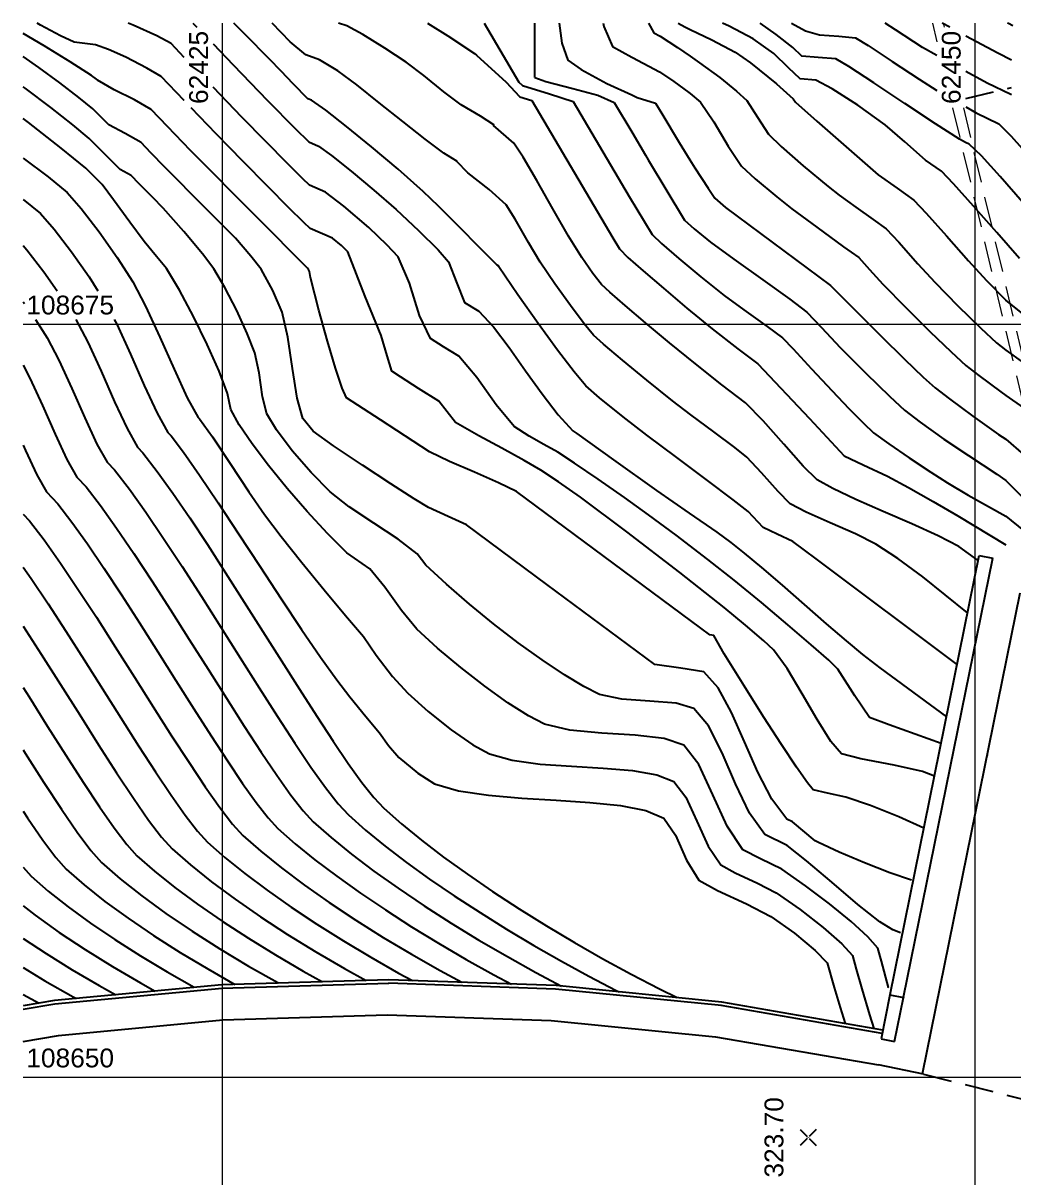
# Model space of a CAD drawing. Extents: x 62405 to 62842, y 108162 to 109685.
# Drawn here: x 62418.39 to 62451.3, y 108646.66 to 108685 of the extents above; entities that cross this region are included whole.
import ezdxf
from ezdxf.enums import TextEntityAlignment as Align

# ---------------------------------------------------------------- set-up
doc = ezdxf.new("R2010")
doc.units = 0
doc.header["$LTSCALE"] = 0.999976
doc.header["$MEASUREMENT"] = 0
for name, pattern in [('DASHDOT', [2.8, 2, -0.25, 0.3, -0.25]), ('TRATTEGGIATA', [19.05, 12.7, -6.35]), ('TRATTEGGIATA2', [9.525, 6.35, -3.175])]:
    doc.linetypes.add(name, pattern=pattern)
for name, color, linetype in [('Av. Pr.Profi', 7, 'Continuous'), ('Bâti', 7, 'Continuous'), ('coordinate', 2, 'Continuous'), ('Couronnement', 7, 'Continuous'), ('curve livello 1m', 2, 'Continuous'), ('curve livello 5m', 7, 'Continuous'), ('LIN018CO', 6, 'Continuous'), ('LIN025CO', 7, 'Continuous'), ('LIN035CO', 1, 'Continuous'), ('Strade', 7, 'Continuous'), ('TEXT035', 1, 'Continuous')]:
    doc.layers.add(name, color=color, linetype=linetype)
doc.styles.add('ARIAL', font='arial.ttf')

# ---------------------------------------------------------------- blocks, each defined once
blk = doc.blocks.new('quote')
at = {"layer": 'LIN018CO'}
for p, q in [((0.001, 0.001), (-0.001, -0.001)), ((0.001, -0.001), (-0.001, 0.001))]:
    blk.add_line(p, q, dxfattribs=at)
at = {"layer": 'LIN035CO'}
for p, q in [((-0.013, 0.013), (-0.106, 0.106)), ((0.106, 0.106), (0.013, 0.013)), ((-0.013, -0.013), (-0.106, -0.106)), ((0.106, -0.106), (0.013, -0.013))]:
    blk.add_line(p, q, dxfattribs=at)
at = {"layer": 'TEXT035', "style": 'ARIAL'}
blk.add_attdef('VALORE', text='', height=0.25, dxfattribs=at).set_placement((0, 0.33), align=Align.CENTER)

msp = doc.modelspace()

# ---------------------------------------------------------------- linework, layer by layer
at = {"layer": 'Av. Pr.Profi', "color": 1, "linetype": 'DASHDOT'}
msp.add_line((62450.413, 108660.699), (62450.416, 108660.68), dxfattribs=at)
at = {"layer": 'Bâti', "linetype": 'Continuous'}
for p, q in [((62447.183, 108652.749), (62450.145, 108667.326)), ((62447.634, 108652.654), (62450.597, 108667.234)), ((62450.145, 108667.326), (62450.597, 108667.234)), ((62447.181, 108652.739), (62446.884, 108651.277)), ((62447.183, 108652.749), (62447.181, 108652.739)), ((62447.181, 108652.739), (62447.632, 108652.644)), ((62447.336, 108651.185), (62447.632, 108652.644)), ((62447.634, 108652.654), (62447.632, 108652.644)), ((62446.884, 108651.277), (62447.336, 108651.185))]:
    msp.add_line(p, q, dxfattribs=at)
at = {"layer": 'coordinate', "linetype": 'Continuous', "lineweight": 0}
for p, q in [((62425, 108685.001), (62425, 108487.501)), ((62450, 108685.001), (62450, 108487.501)), ((62418.386, 108675), (62463.395, 108675)), ((62418.386, 108650), (62490.266, 108650))]:
    msp.add_line(p, q, dxfattribs=at)
at = {"layer": 'Couronnement', "linetype": 'Continuous'}
for p, q in [((62430.527, 108653.236), (62424.984, 108653.069)), ((62436.09, 108653.04), (62430.527, 108653.236)), ((62424.984, 108653.069), (62419.433, 108652.547)), ((62424.995, 108652.949), (62419.444, 108652.427)), ((62430.53, 108653.116), (62424.987, 108652.949)), ((62436.074, 108652.921), (62430.523, 108653.117)), ((62441.583, 108652.376), (62436.074, 108652.921)), ((62441.595, 108652.495), (62436.09, 108653.04)), ((62419.433, 108652.547), (62418.386, 108652.373)), ((62446.943, 108651.566), (62441.595, 108652.495)), ((62419.444, 108652.427), (62418.386, 108652.252)), ((62446.919, 108651.449), (62441.574, 108652.377)), ((62419.561, 108651.385), (62425.024, 108651.9)), ((62425.024, 108651.9), (62430.475, 108652.07)), ((62430.475, 108652.07), (62435.927, 108651.881)), ((62435.927, 108651.881), (62441.384, 108651.345)), ((62418.386, 108651.189), (62419.561, 108651.385)), ((62441.384, 108651.345), (62446.8, 108650.405)), ((62448.291, 108650.104), (62446.8, 108650.405))]:
    msp.add_line(p, q, dxfattribs=at)
at = {"layer": 'curve livello 1m'}
for p, q in [((62433.703, 108685.001), (62434.858, 108683.042)), ((62435.388, 108683.19), (62435.388, 108685.001)), ((62453.006, 108674.205), (62451.032, 108675.804)), ((62451.032, 108672.634), (62453.006, 108671.241)), ((62451.032, 108671.184), (62453.006, 108669.456)), ((62451.032, 108669.816), (62453.006, 108667.817)), ((62451.032, 108668.629), (62452.909, 108667.091))]:
    msp.add_line(p, q, dxfattribs=at)
at = {"layer": 'curve livello 1m', "flags": 128}
for points in [[(62423.74, 108682.427), (62423.732, 108682.435), (62422.97, 108683.224), (62422.97, 108683.224), (62422.495, 108683.509), (62421.797, 108683.869), (62421.797, 108683.869), (62421.22, 108684.125), (62420.791, 108684.284), (62420.791, 108684.284), (62420.082, 108684.368), (62419.627, 108684.573), (62418.968, 108684.931), (62418.85, 108685.001)], [(62424.019, 108685.001), (62424.153, 108684.868)], [(62449.409, 108663.703), (62444.734, 108667.217), (62444.734, 108667.217), (62443.954, 108667.783), (62443.428, 108668.028), (62442.969, 108668.248), (62442.969, 108668.248), (62442.47, 108668.783), (62441.977, 108669.175), (62441.124, 108669.816), (62440.102, 108670.575), (62439.103, 108671.321), (62438.32, 108671.922), (62438.32, 108671.922), (62437.534, 108672.562), (62437.08, 108672.956), (62437.08, 108672.956), (62436.691, 108673.419), (62436.139, 108674.141), (62435.492, 108675.027), (62434.819, 108675.983), (62434.19, 108676.913), (62434.19, 108676.913), (62434.183, 108676.926), (62434.135, 108676.968), (62433.554, 108677.536), (62432.856, 108678.242), (62432.183, 108678.923), (62431.677, 108679.412), (62431.677, 108679.412), (62430.841, 108680.147), (62429.964, 108680.89), (62429.133, 108681.568), (62428.437, 108682.108), (62427.966, 108682.438), (62427.966, 108682.438), (62427.849, 108682.49), (62427.362, 108682.981), (62426.953, 108683.405), (62426.567, 108683.805), (62426.567, 108683.805), (62425.763, 108684.619), (62425.382, 108685.001)], [(62449.758, 108665.424), (62448.276, 108666.618), (62447.444, 108667.222), (62446.711, 108667.701), (62446.711, 108667.701), (62446.04, 108668.037), (62445.193, 108668.407), (62444.395, 108668.759), (62443.867, 108669.043), (62443.867, 108669.043), (62443.461, 108669.452), (62442.914, 108670.073), (62442.426, 108670.587), (62442.426, 108670.587), (62442.022, 108670.905), (62441.327, 108671.424), (62440.565, 108671.991), (62439.958, 108672.455), (62439.958, 108672.455), (62439.101, 108673.144), (62438.297, 108673.805), (62437.668, 108674.337), (62437.338, 108674.637), (62437.338, 108674.637), (62437.022, 108675.02), (62436.567, 108675.627), (62436.053, 108676.347), (62435.565, 108677.065), (62435.565, 108677.065), (62435.174, 108677.72), (62434.735, 108678.49), (62434.436, 108678.97), (62434.436, 108678.97), (62433.864, 108679.48), (62433.162, 108680.028), (62432.794, 108680.41), (62432.794, 108680.41), (62432.798, 108680.419), (62432.36, 108680.683), (62431.736, 108681.144), (62430.997, 108681.73), (62430.218, 108682.358), (62429.474, 108682.948), (62428.842, 108683.416), (62428.842, 108683.416), (62428.236, 108683.786), (62427.776, 108683.944), (62427.254, 108684.378), (62426.662, 108685.001)], [(62450.11, 108667.152), (62449.468, 108667.618), (62448.779, 108667.978), (62447.906, 108668.375), (62446.959, 108668.785), (62446.047, 108669.183), (62445.279, 108669.542), (62444.764, 108669.838), (62444.764, 108669.838), (62444.296, 108670.292), (62443.65, 108671.017), (62442.966, 108671.791), (62442.382, 108672.392), (62442.382, 108672.392), (62441.595, 108672.987), (62440.724, 108673.685), (62439.86, 108674.388), (62439.06, 108675.049), (62438.379, 108675.622), (62437.872, 108676.061), (62437.595, 108676.319), (62437.595, 108676.319), (62437.31, 108676.685), (62436.94, 108677.217), (62436.94, 108677.217), (62436.504, 108677.928), (62435.98, 108678.837), (62435.449, 108679.771), (62434.992, 108680.554), (62434.69, 108681.013), (62434.69, 108681.013), (62434.016, 108681.604), (62434.027, 108681.627), (62433.574, 108681.908), (62432.934, 108682.287), (62432.934, 108682.287), (62432.36, 108682.723), (62431.692, 108683.26), (62431.112, 108683.702), (62431.112, 108683.702), (62430.4, 108684.17), (62429.668, 108684.617), (62429.136, 108684.908), (62429.136, 108684.908), (62428.86, 108685.001)], [(62436.197, 108685.001), (62436.283, 108684.334), (62436.484, 108683.766), (62436.484, 108683.766), (62436.922, 108683.455), (62437.773, 108682.999), (62438.604, 108682.616)], [(62437.654, 108685.001), (62437.68, 108684.886), (62437.964, 108684.22), (62437.964, 108684.22), (62438.604, 108683.868)], [(62440.142, 108685.001), (62440.361, 108684.878), (62440.543, 108684.79)], [(62440.543, 108684.79), (62441.266, 108684.44), (62442.036, 108684.04), (62442.036, 108684.04), (62442.551, 108683.68), (62443.415, 108682.982), (62443.967, 108682.483), (62443.967, 108682.483), (62444.039, 108682.37), (62444.746, 108681.748), (62446.787, 108679.96), (62447.422, 108679.517), (62447.973, 108679.126), (62447.973, 108679.126), (62448.386, 108678.69), (62449.055, 108677.936), (62449.786, 108677.11), (62450.384, 108676.456), (62450.384, 108676.456), (62451.032, 108675.804)], [(62451.487, 108677.188), (62450.725, 108678.046), (62449.95, 108678.925), (62449.293, 108679.659), (62448.888, 108680.08), (62448.361, 108680.45), (62447.674, 108681.054), (62447.023, 108681.622), (62446.115, 108682.271), (62445.262, 108682.822), (62444.721, 108683.111), (62444.192, 108683.155), (62443.808, 108683.514), (62443.32, 108683.986), (62442.635, 108684.481), (62441.836, 108684.897), (62441.619, 108685.001)], [(62451.586, 108679.056), (62450.837, 108679.91), (62450.218, 108680.591), (62449.816, 108680.978), (62449.691, 108681.04), (62449.495, 108681.148), (62448.69, 108681.658), (62447.674, 108682.33), (62446.648, 108683.013), (62445.815, 108683.557), (62445.377, 108683.812), (62444.796, 108683.855), (62444.253, 108683.904), (62443.95, 108684.193), (62443.403, 108684.619), (62442.874, 108685.001)], [(62443.908, 108685.001), (62444.378, 108684.746), (62444.378, 108684.746), (62444.842, 108684.61), (62445.485, 108684.562), (62446.032, 108684.512), (62446.032, 108684.512), (62446.459, 108684.257), (62447.257, 108683.73), (62448.154, 108683.134), (62448.74, 108682.76)], [(62449.163, 108684.861), (62448.909, 108685.001)], [(62451.262, 108684.911), (62451.118, 108684.982), (62451.118, 108684.982), (62451.084, 108685.001)], [(62448.304, 108658.267), (62447.471, 108658.642), (62446.53, 108659.017), (62445.716, 108659.302), (62445.716, 108659.302), (62445.103, 108659.43), (62444.629, 108659.54), (62444.439, 108659.769), (62444.074, 108660.291), (62443.574, 108661.044), (62442.98, 108661.966), (62442.334, 108662.992), (62441.677, 108664.061), (62441.677, 108664.061), (62441.334, 108664.67), (62441.197, 108664.69), (62440.899, 108664.912), (62434.771, 108669.446), (62434.178, 108669.739), (62433.377, 108670.085), (62432.552, 108670.44), (62431.888, 108670.76), (62431.888, 108670.76), (62430.254, 108671.823), (62429.125, 108672.559), (62428.983, 108672.883), (62428.765, 108673.54), (62428.5, 108674.434), (62428.214, 108675.469), (62427.937, 108676.551), (62427.937, 108676.551), (62427.898, 108676.753), (62427.868, 108676.815), (62427.831, 108676.859), (62426.148, 108678.558), (62423.949, 108680.768), (62423.949, 108680.768), (62423.183, 108681.565), (62422.638, 108682.13), (62422.638, 108682.13), (62422.092, 108682.45), (62421.414, 108682.785), (62420.858, 108683.109), (62420.858, 108683.109), (62420.823, 108683.144), (62420.663, 108683.263), (62419.955, 108683.718), (62419.085, 108684.247), (62418.386, 108684.66)], [(62424.697, 108684.308), (62425.367, 108683.614), (62426.509, 108682.428), (62427.422, 108681.5), (62427.872, 108681.055), (62428.199, 108680.911), (62428.634, 108680.6), (62429.288, 108680.081), (62430.041, 108679.452), (62430.773, 108678.812), (62431.525, 108678.11), (62432.172, 108677.467), (62432.518, 108677.077), (62432.789, 108676.369), (62433.051, 108675.724), (62433.522, 108675.432), (62434.01, 108674.91), (62434.535, 108674.225), (62435.079, 108673.458), (62435.625, 108672.688), (62436.155, 108671.995), (62436.651, 108671.458), (62436.775, 108671.378), (62437.996, 108670.504), (62439.421, 108669.48), (62440.51, 108668.732), (62441.428, 108668.099), (62441.89, 108667.752), (62442.336, 108667.403), (62442.912, 108666.922), (62443.597, 108666.333), (62444.332, 108665.693), (62445.061, 108665.058), (62445.726, 108664.486), (62446.271, 108664.034), (62446.838, 108663.597), (62449.057, 108661.97)], [(62451.212, 108683.774), (62450.761, 108683.997), (62450.761, 108683.997), (62449.697, 108684.566)], [(62447.897, 108656.54), (62447.181, 108656.789), (62446.33, 108657.12), (62445.489, 108657.472), (62444.801, 108657.789), (62444.801, 108657.789), (62444.695, 108657.853), (62443.939, 108658.475), (62443.759, 108658.566), (62443.255, 108659.232), (62442.791, 108660.133), (62442.352, 108661.136), (62441.918, 108662.111), (62441.474, 108662.928), (62441, 108663.456), (62441, 108663.456), (62440.235, 108663.583), (62439.367, 108663.701), (62439.367, 108663.701), (62435.787, 108666.363), (62433.113, 108668.341), (62432.505, 108668.62), (62431.855, 108668.914), (62431.855, 108668.914), (62431.38, 108669.203), (62430.597, 108669.705), (62429.655, 108670.324), (62428.702, 108670.965), (62428.702, 108670.965), (62428.02, 108671.45), (62427.675, 108671.875), (62427.494, 108672.551), (62427.339, 108673.535), (62427.181, 108674.572), (62426.991, 108675.404), (62426.991, 108675.404), (62426.683, 108676.12), (62426.295, 108676.828), (62426.295, 108676.828), (62425.953, 108677.263), (62425.436, 108677.859), (62425.436, 108677.859), (62424.421, 108678.883), (62423.096, 108680.215), (62423.096, 108680.215), (62422.634, 108680.695), (62422.306, 108681.036), (62422.306, 108681.036), (62421.773, 108681.33), (62421.233, 108681.626), (62421.233, 108681.626), (62420.704, 108682.156), (62420.241, 108682.532), (62419.603, 108683.018), (62418.904, 108683.53), (62418.386, 108683.891)], [(62438.604, 108683.868), (62438.629, 108683.855), (62439.528, 108683.382), (62439.528, 108683.382), (62440.001, 108683.065), (62440.503, 108682.701), (62440.503, 108682.701), (62440.543, 108682.667)], [(62435.388, 108683.19), (62435.751, 108683.057), (62436.642, 108682.827), (62437.481, 108682.605), (62438.024, 108682.368), (62438.024, 108682.368), (62438.604, 108681.385)], [(62447.526, 108654.794), (62447.275, 108654.895), (62446.842, 108655.154), (62446.111, 108655.732), (62445.248, 108656.473), (62444.413, 108657.188), (62443.761, 108657.689), (62443.761, 108657.689), (62443.027, 108658.059), (62442.514, 108658.771), (62442.047, 108659.739), (62441.601, 108660.769), (62441.15, 108661.668), (62440.667, 108662.243), (62440.667, 108662.243), (62440.076, 108662.415), (62439.2, 108662.487), (62438.274, 108662.553), (62437.537, 108662.711), (62437.537, 108662.711), (62437.014, 108662.971), (62436.367, 108663.36), (62435.629, 108663.854), (62434.834, 108664.426), (62434.016, 108665.053), (62433.209, 108665.708), (62432.447, 108666.367), (62431.763, 108667.005), (62431.763, 108667.005), (62431.474, 108667.373), (62430.85, 108667.862), (62430.038, 108668.398), (62429.221, 108668.937), (62428.582, 108669.433), (62428.582, 108669.433), (62427.953, 108670.076), (62427.327, 108670.803), (62426.803, 108671.493), (62426.478, 108672.024), (62426.478, 108672.024), (62426.343, 108672.589), (62426.225, 108673.383), (62426.085, 108674.054), (62426.085, 108674.054), (62425.834, 108674.692), (62425.481, 108675.456), (62425.089, 108676.217), (62424.721, 108676.842), (62424.721, 108676.842), (62424.345, 108677.337), (62423.723, 108678.084), (62423.04, 108678.859), (62423.04, 108678.859), (62422.694, 108679.208), (62422.243, 108679.662), (62422.243, 108679.662), (62421.974, 108679.942), (62421.608, 108680.143), (62421.125, 108680.623), (62420.585, 108681.169), (62420.585, 108681.169), (62420.036, 108681.621), (62419.304, 108682.193), (62418.454, 108682.836), (62418.386, 108682.886)], [(62434.858, 108683.042), (62434.964, 108682.937), (62434.97, 108682.932), (62435.872, 108682.657), (62436.653, 108682.397), (62438.513, 108679.247), (62439.277, 108677.982), (62439.589, 108677.684), (62440.167, 108677.183), (62440.899, 108676.576), (62441.673, 108675.955), (62442.327, 108675.476), (62443.097, 108674.931), (62443.606, 108674.549), (62443.964, 108674.182), (62444.579, 108673.521), (62445.258, 108672.788), (62445.809, 108672.208), (62446.304, 108671.714), (62446.638, 108671.397), (62447.145, 108671.026), (62447.817, 108670.566), (62448.538, 108670.087), (62449.091, 108669.731), (62449.782, 108669.324), (62451.032, 108668.629)], [(62438.604, 108682.616), (62438.783, 108682.533), (62438.783, 108682.533), (62439.394, 108682.339), (62439.597, 108681.994), (62440.177, 108681.035), (62440.536, 108680.464)], [(62440.543, 108682.667), (62440.891, 108682.373), (62441.332, 108681.725), (62441.806, 108680.914), (62442.253, 108680.252), (62442.253, 108680.252), (62442.704, 108679.831), (62443.418, 108679.227), (62443.418, 108679.227), (62443.924, 108678.838), (62444.746, 108678.226), (62445.636, 108677.575), (62445.636, 108677.575), (62446.144, 108677.217), (62446.504, 108676.822), (62446.946, 108676.329), (62446.946, 108676.329), (62447.705, 108675.554), (62448.503, 108674.763), (62449.211, 108674.081), (62449.7, 108673.636), (62449.7, 108673.636), (62450.136, 108673.295), (62450.858, 108672.759), (62451.032, 108672.634)], [(62448.655, 108659.993), (62448.264, 108660.149), (62447.315, 108660.361), (62446.209, 108660.569), (62445.565, 108660.74), (62445.565, 108660.74), (62445.214, 108661.15), (62444.764, 108661.872), (62444.264, 108662.734), (62443.763, 108663.565), (62443.311, 108664.193), (62443.311, 108664.193), (62442.991, 108664.488), (62442.382, 108665.009), (62441.668, 108665.6), (62441.668, 108665.6), (62440.202, 108666.756), (62438.435, 108668.111), (62436.896, 108669.257), (62436.896, 108669.257), (62436.171, 108669.768), (62435.585, 108670.16), (62435.585, 108670.16), (62435.029, 108670.478), (62434.286, 108670.881), (62433.521, 108671.295), (62432.901, 108671.647), (62432.901, 108671.647), (62432.751, 108671.744), (62432.194, 108672.451), (62431.525, 108672.866), (62430.922, 108673.254), (62430.636, 108673.446), (62430.636, 108673.446), (62430.481, 108673.951), (62430.284, 108674.628), (62430.284, 108674.628), (62429.752, 108675.927), (62429.168, 108677.409), (62428.965, 108677.611), (62428.664, 108677.856), (62427.917, 108678.184), (62427.708, 108678.384), (62427.218, 108678.872), (62426.52, 108679.575), (62425.69, 108680.416), (62424.802, 108681.321), (62424.802, 108681.321), (62423.969, 108682.188)], [(62449.697, 108682.215), (62450.047, 108682.026), (62450.047, 108682.026), (62450.795, 108681.657), (62451.208, 108681.251), (62451.851, 108680.532), (62452.604, 108679.669), (62453.345, 108678.829), (62453.954, 108678.182), (62453.954, 108678.182), (62454.461, 108677.733), (62455.1, 108677.17), (62455.1, 108677.17), (62455.89, 108676.436), (62456.809, 108675.572), (62457.507, 108674.927), (62457.507, 108674.927), (62457.974, 108674.527), (62458.504, 108674.075), (62458.504, 108674.075), (62458.821, 108673.791), (62459.706, 108672.914)], [(62438.604, 108681.385), (62439.055, 108680.62), (62439.15, 108680.464)], [(62418.386, 108680.516), (62419.217, 108679.896), (62419.851, 108679.379), (62420.32, 108678.84), (62420.908, 108678.071), (62421.514, 108677.213), (62422.034, 108676.405), (62422.457, 108675.597), (62422.926, 108674.575), (62423.399, 108673.507), (62423.839, 108672.562), (62424.205, 108671.907), (62424.248, 108671.862), (62424.675, 108671.265), (62425.262, 108670.376), (62425.881, 108669.437), (62426.403, 108668.685), (62426.961, 108667.955), (62427.647, 108667.088), (62428.383, 108666.182), (62429.091, 108665.332), (62429.69, 108664.636), (62430.113, 108664.008), (62430.66, 108663.308), (62431.168, 108662.746), (62431.168, 108662.746), (62431.846, 108662.138), (62432.608, 108661.537), (62433.327, 108661.037), (62433.876, 108660.732), (62433.876, 108660.732), (62434.629, 108660.523), (62435.566, 108660.399), (62436.602, 108660.323), (62437.65, 108660.262), (62438.624, 108660.18), (62439.436, 108660.043), (62440.001, 108659.816), (62440.001, 108659.816), (62440.396, 108659.302), (62440.766, 108658.502), (62441.144, 108657.668), (62441.563, 108657.047), (62441.563, 108657.047), (62442.037, 108656.781), (62442.781, 108656.441), (62443.405, 108656.118), (62443.405, 108656.118), (62444.196, 108655.565), (62444.96, 108654.969), (62445.579, 108654.428), (62445.934, 108654.038), (62445.934, 108654.038), (62446.062, 108653.583), (62446.242, 108652.937), (62446.242, 108652.937), (62446.5, 108652.076), (62446.642, 108651.619)], [(62439.15, 108680.464), (62440.36, 108678.461), (62440.681, 108678.173), (62441.223, 108677.731), (62441.223, 108677.731), (62441.991, 108677.162), (62442.955, 108676.478), (62443.851, 108675.839), (62444.418, 108675.406), (62444.418, 108675.406), (62444.905, 108674.891), (62445.521, 108674.234), (62445.521, 108674.234), (62446.378, 108673.373), (62447.17, 108672.599), (62447.658, 108672.144), (62447.658, 108672.144), (62448.179, 108671.749), (62448.968, 108671.185), (62448.968, 108671.185), (62449.783, 108670.641), (62450.732, 108670.021), (62451.032, 108669.816)], [(62440.536, 108680.464), (62440.704, 108680.198), (62441.142, 108679.516), (62441.36, 108679.193), (62441.36, 108679.193), (62441.714, 108678.881), (62445.203, 108676.283), (62445.229, 108676.263), (62445.233, 108676.26), (62446.053, 108675.432), (62446.89, 108674.6), (62447.662, 108673.845), (62448.286, 108673.248), (62448.679, 108672.89), (62448.679, 108672.89), (62449.152, 108672.525), (62449.934, 108671.953), (62450.79, 108671.344), (62450.79, 108671.344), (62451.032, 108671.184)], [(62418.386, 108679.148), (62418.962, 108678.678), (62419.418, 108678.154), (62419.99, 108677.407), (62420.579, 108676.573), (62420.874, 108676.113)], [(62418.386, 108677.617), (62418.515, 108677.469), (62419.071, 108676.743), (62419.515, 108676.113)], [(62418.386, 108675.748), (62418.429, 108675.686)], [(62418.795, 108675.156), (62419.186, 108674.549), (62419.574, 108673.808), (62420.004, 108672.87), (62420.438, 108671.891), (62420.841, 108671.023), (62421.177, 108670.423), (62421.421, 108670.17), (62421.919, 108669.524), (62422.467, 108668.756), (62423.054, 108667.891), (62423.671, 108666.952), (62424.307, 108665.962), (62424.951, 108664.947), (62425.594, 108663.928), (62426.226, 108662.93), (62426.835, 108661.977), (62427.413, 108661.092), (62427.948, 108660.298), (62428.431, 108659.621), (62428.85, 108659.082), (62429.197, 108658.706), (62429.765, 108658.201), (62430.41, 108657.674), (62431.121, 108657.132), (62431.89, 108656.579), (62432.707, 108656.021), (62433.563, 108655.464), (62434.448, 108654.912), (62435.352, 108654.373), (62436.266, 108653.85), (62437.181, 108653.351), (62438.087, 108652.88), (62438.181, 108652.833)], [(62420.141, 108675.156), (62420.535, 108674.404), (62420.978, 108673.439), (62421.425, 108672.43), (62421.841, 108671.536), (62422.186, 108670.917), (62422.364, 108670.734), (62422.84, 108670.117), (62423.362, 108669.39), (62423.921, 108668.572), (62424.508, 108667.684), (62425.114, 108666.746), (62425.732, 108665.776), (62426.352, 108664.796), (62426.965, 108663.824), (62427.564, 108662.881), (62428.14, 108661.986), (62428.684, 108661.16), (62429.187, 108660.421), (62429.641, 108659.79), (62430.038, 108659.287), (62430.369, 108658.931), (62430.954, 108658.412), (62431.617, 108657.869), (62432.35, 108657.311), (62433.142, 108656.742), (62433.983, 108656.167), (62434.864, 108655.593), (62435.774, 108655.026), (62436.705, 108654.47), (62437.646, 108653.933), (62438.588, 108653.418), (62439.521, 108652.933), (62440.112, 108652.642)], [(62421.415, 108675.156), (62421.496, 108675.001), (62421.952, 108674.007), (62422.412, 108672.968), (62422.84, 108672.049), (62423.196, 108671.412), (62423.306, 108671.298), (62423.717, 108670.751), (62424.246, 108669.991), (62424.863, 108669.071), (62425.54, 108668.045), (62426.248, 108666.966), (62426.956, 108665.888), (62427.638, 108664.865), (62428.263, 108663.949), (62428.802, 108663.195), (62429.239, 108662.631), (62429.767, 108661.98), (62430.229, 108661.437), (62430.529, 108661.011), (62430.87, 108660.617), (62430.87, 108660.617), (62431.495, 108660.092), (62432.046, 108659.743), (62432.046, 108659.743), (62432.851, 108659.509), (62433.842, 108659.359), (62434.948, 108659.264), (62436.095, 108659.196), (62437.213, 108659.125), (62438.229, 108659.021), (62439.071, 108658.857), (62439.668, 108658.603), (62439.668, 108658.603), (62440.055, 108658.036), (62440.423, 108657.202), (62440.83, 108656.541), (62440.83, 108656.541), (62441.447, 108656.194), (62442.415, 108655.752), (62443.228, 108655.333), (62443.228, 108655.333), (62444.007, 108654.777), (62444.699, 108654.208), (62445.096, 108653.795), (62445.324, 108652.981), (62445.324, 108652.981), (62445.525, 108652.312), (62445.688, 108651.784)], [(62418.386, 108670.989), (62418.464, 108670.813), (62418.843, 108669.998), (62419.159, 108669.433), (62419.537, 108669.042), (62420.005, 108668.434), (62420.521, 108667.712), (62421.073, 108666.897), (62421.653, 108666.014), (62422.252, 108665.083), (62422.858, 108664.127), (62423.463, 108663.169), (62424.058, 108662.23), (62424.631, 108661.333), (62425.175, 108660.5), (62425.678, 108659.754), (62426.132, 108659.116), (62426.527, 108658.609), (62426.853, 108658.255), (62427.426, 108657.747), (62428.08, 108657.217), (62428.805, 108656.67), (62429.588, 108656.114), (62430.421, 108655.553), (62431.292, 108654.996), (62432.189, 108654.447), (62433.103, 108653.913), (62434.022, 108653.401), (62434.605, 108653.092)], [(62418.386, 108668.694), (62418.594, 108668.478), (62419.085, 108667.839), (62419.628, 108667.073), (62420.21, 108666.208), (62420.822, 108665.271), (62421.45, 108664.289), (62422.083, 108663.288), (62422.71, 108662.296), (62423.318, 108661.339), (62423.897, 108660.444), (62424.434, 108659.639), (62424.919, 108658.951), (62425.338, 108658.405), (62425.681, 108658.03), (62426.279, 108657.502), (62426.966, 108656.949), (62427.73, 108656.38), (62428.557, 108655.801), (62429.435, 108655.219), (62430.35, 108654.643), (62431.291, 108654.08), (62432.243, 108653.538), (62432.96, 108653.15)], [(62418.386, 108666.93), (62418.652, 108666.555), (62419.216, 108665.718), (62419.807, 108664.811), (62420.415, 108663.861), (62421.028, 108662.892), (62421.634, 108661.932), (62422.223, 108661.006), (62422.783, 108660.141), (62423.303, 108659.362), (62423.772, 108658.695), (62424.177, 108658.167), (62424.509, 108657.804), (62425.088, 108657.293), (62425.753, 108656.759), (62426.491, 108656.208), (62427.292, 108655.647), (62428.141, 108655.085), (62429.027, 108654.527), (62429.937, 108653.983), (62430.859, 108653.458), (62431.321, 108653.208)], [(62418.386, 108664.976), (62418.987, 108664.048), (62419.627, 108663.043), (62420.267, 108662.03), (62420.893, 108661.041), (62421.492, 108660.108), (62422.05, 108659.263), (62422.553, 108658.539), (62422.987, 108657.967), (62423.338, 108657.579), (62423.943, 108657.046), (62424.645, 108656.487), (62425.427, 108655.911), (62426.275, 108655.327), (62427.174, 108654.742), (62428.108, 108654.167), (62429.063, 108653.609), (62429.778, 108653.213)], [(62418.386, 108660.874), (62418.456, 108660.764), (62419.077, 108659.789), (62419.658, 108658.9), (62420.183, 108658.134), (62420.633, 108657.53), (62420.994, 108657.128), (62421.609, 108656.59), (62422.327, 108656.024), (62423.13, 108655.44), (62424.002, 108654.85), (62424.923, 108654.263), (62425.876, 108653.69), (62426.844, 108653.141), (62426.873, 108653.126)], [(62418.386, 108658.838), (62418.536, 108658.609), (62419.041, 108657.871), (62419.475, 108657.29), (62419.822, 108656.902), (62420.414, 108656.384), (62421.105, 108655.839), (62421.879, 108655.278), (62422.718, 108654.709), (62423.605, 108654.144), (62424.523, 108653.593), (62425.423, 108653.082)], [(62418.386, 108656.972), (62418.65, 108656.677), (62419.219, 108656.179), (62419.884, 108655.655), (62420.628, 108655.115), (62421.434, 108654.569), (62422.287, 108654.025), (62423.169, 108653.495), (62424.065, 108652.987), (62424.072, 108652.983)], [(62418.386, 108655.689), (62418.787, 108655.377), (62419.582, 108654.809), (62420.444, 108654.237), (62421.351, 108653.673), (62422.284, 108653.128), (62422.773, 108652.861)], [(62418.386, 108653.639), (62419.108, 108653.203), (62420.053, 108652.67), (62420.158, 108652.615)], [(62418.386, 108652.749), (62418.657, 108652.597), (62418.916, 108652.461)]]:
    msp.add_lwpolyline(points, dxfattribs=at)
at = {"layer": 'curve livello 5m'}
for p, q in [((62433.449, 108683.936), (62434.431, 108683.042)), ((62451.032, 108674.145), (62453.006, 108672.718))]:
    msp.add_line(p, q, dxfattribs=at)
at = {"layer": 'curve livello 5m', "flags": 128}
for points in [[(62423.74, 108683.864), (62423.302, 108684.318), (62423.302, 108684.318), (62422.834, 108684.575), (62422.042, 108684.935), (62421.881, 108685.001)], [(62431.82, 108685.001), (62432.495, 108684.577), (62433.382, 108683.988), (62433.449, 108683.936)], [(62439.162, 108685.001), (62439.34, 108684.678), (62439.34, 108684.678), (62439.55, 108684.57), (62440.126, 108684.195), (62440.543, 108683.904)], [(62448.74, 108683.92), (62448.259, 108684.196), (62447.364, 108684.78), (62447.019, 108685.001)], [(62440.543, 108683.904), (62440.858, 108683.684), (62441.527, 108683.191), (62441.527, 108683.191), (62442.077, 108682.746), (62442.429, 108682.428), (62442.429, 108682.428), (62442.785, 108681.874), (62443.146, 108681.311), (62443.146, 108681.311), (62443.569, 108680.902), (62444.301, 108680.258), (62445.122, 108679.572), (62445.122, 108679.572), (62445.492, 108679.291), (62446.041, 108678.888), (62446.041, 108678.888), (62446.625, 108678.478), (62447.059, 108678.171), (62447.059, 108678.171), (62447.47, 108677.729), (62448.107, 108677.007), (62448.665, 108676.393), (62448.665, 108676.393), (62449.432, 108675.614), (62450.193, 108674.869), (62450.72, 108674.383), (62450.72, 108674.383), (62451.032, 108674.145)], [(62451.212, 108682.616), (62451.191, 108682.626), (62450.404, 108683.011), (62449.697, 108683.389)], [(62448.876, 108661.081), (62447.153, 108661.7), (62446.501, 108661.941), (62446.501, 108661.941), (62446.014, 108662.665), (62445.453, 108663.547), (62445.453, 108663.547), (62445.144, 108663.844), (62444.562, 108664.359), (62443.789, 108665.021), (62442.908, 108665.758), (62442.002, 108666.501), (62442.002, 108666.501), (62441.13, 108667.19), (62440.078, 108667.996), (62439.162, 108668.678), (62439.162, 108668.678), (62438.358, 108669.253), (62437.492, 108669.855), (62436.707, 108670.388), (62436.143, 108670.755), (62436.143, 108670.755), (62435.685, 108671.01), (62435.197, 108671.28), (62435.197, 108671.28), (62434.701, 108671.601), (62434.097, 108672.326), (62433.455, 108673.231), (62432.858, 108673.942), (62432.858, 108673.942), (62432.355, 108674.247), (62431.913, 108674.527), (62431.913, 108674.527), (62431.557, 108675.296), (62431.218, 108676.364), (62430.843, 108677.243), (62430.843, 108677.243), (62430.483, 108677.629), (62429.869, 108678.212), (62429.869, 108678.212), (62429.04, 108678.92), (62428.432, 108679.384), (62428.432, 108679.384), (62427.895, 108679.62), (62427.673, 108679.833), (62427.156, 108680.351), (62426.449, 108681.066), (62425.655, 108681.875), (62425.655, 108681.875), (62424.697, 108682.871)], [(62434.431, 108683.042), (62434.879, 108682.56), (62434.891, 108682.551), (62435.283, 108682.426), (62437.971, 108677.873), (62438.194, 108677.504), (62438.477, 108677.222), (62438.982, 108676.77), (62439.653, 108676.194), (62440.437, 108675.539), (62441.278, 108674.853), (62442.123, 108674.18), (62442.794, 108673.692), (62444.51, 108671.868), (62445.662, 108670.633), (62446.29, 108670.333), (62447.099, 108669.955), (62447.791, 108669.581), (62448.617, 108669.116), (62449.437, 108668.639), (62451.032, 108667.674)], [(62447.138, 108652.97), (62447.136, 108652.976), (62446.895, 108653.858), (62446.772, 108654.281), (62446.772, 108654.281), (62446.445, 108654.655), (62445.886, 108655.167), (62445.172, 108655.755), (62444.379, 108656.354), (62443.583, 108656.904), (62443.583, 108656.904), (62442.88, 108657.251), (62442.295, 108657.553), (62442.295, 108657.553), (62441.769, 108658.332), (62441.295, 108659.38), (62440.83, 108660.384), (62440.334, 108661.029), (62440.334, 108661.029), (62439.68, 108661.249), (62438.712, 108661.356), (62437.607, 108661.422), (62436.545, 108661.52), (62435.706, 108661.722), (62435.706, 108661.722), (62435.173, 108661.998), (62434.491, 108662.433), (62433.721, 108662.982), (62432.921, 108663.601), (62432.149, 108664.247), (62431.465, 108664.876), (62431.465, 108664.876), (62430.955, 108665.498), (62430.403, 108666.267), (62429.901, 108666.876), (62429.901, 108666.876), (62429.143, 108667.415), (62428.494, 108668.058), (62427.821, 108668.782), (62427.158, 108669.546), (62426.538, 108670.309), (62425.997, 108671.029), (62425.566, 108671.664), (62425.281, 108672.173), (62425.281, 108672.173), (62425.178, 108672.705), (62424.895, 108673.443), (62424.502, 108674.327), (62424.047, 108675.257), (62423.58, 108676.133), (62423.148, 108676.856), (62423.148, 108676.856), (62422.82, 108677.253), (62422.404, 108677.749), (62422.404, 108677.749), (62421.929, 108678.387), (62421.387, 108679.137), (62421.009, 108679.636), (62421.009, 108679.636), (62420.465, 108680.181), (62419.652, 108680.853), (62418.566, 108681.701), (62418.386, 108681.837)], [(62418.386, 108673.645), (62418.613, 108673.212), (62419.03, 108672.302), (62419.451, 108671.352), (62419.842, 108670.511), (62420.168, 108669.928), (62420.479, 108669.606), (62420.962, 108668.979), (62421.494, 108668.234), (62422.064, 108667.394), (62422.662, 108666.483), (62423.279, 108665.523), (62423.905, 108664.537), (62424.529, 108663.548), (62425.142, 108662.58), (62425.733, 108661.655), (62426.294, 108660.796), (62426.813, 108660.026), (62427.281, 108659.368), (62427.689, 108658.845), (62428.025, 108658.481), (62428.616, 108657.957), (62429.29, 108657.41), (62430.038, 108656.846), (62430.846, 108656.272), (62431.705, 108655.694), (62432.603, 108655.119), (62433.528, 108654.553), (62434.471, 108654.002), (62435.418, 108653.474), (62436.273, 108653.022)], [(62418.386, 108662.938), (62418.584, 108662.628), (62419.201, 108661.65), (62419.806, 108660.695), (62420.384, 108659.795), (62420.923, 108658.979), (62421.408, 108658.28), (62421.827, 108657.728), (62422.166, 108657.353), (62422.75, 108656.839), (62423.427, 108656.3), (62424.183, 108655.744), (62425.001, 108655.179), (62425.869, 108654.615), (62426.771, 108654.059), (62427.693, 108653.521), (62428.328, 108653.17)], [(62418.386, 108654.61), (62419.148, 108654.105), (62420.017, 108653.564), (62420.911, 108653.042), (62421.466, 108652.738)]]:
    msp.add_lwpolyline(points, dxfattribs=at)
at = {"layer": 'LIN025CO', "linetype": 'TRATTEGGIATA', "lineweight": 0, "ltscale": 0.08}
for p, q in [((62448.592, 108685.001), (62448.74, 108684.379)), ((62448.947, 108685.001), (62448.98, 108684.861)), ((62449.262, 108682.188), (62476.543, 108567.733)), ((62449.617, 108682.188), (62483.092, 108541.745))]:
    msp.add_line(p, q, dxfattribs=at)
at = {"layer": 'Strade', "color": 2, "linetype": 'TRATTEGGIATA2', "ltscale": 0.15}
msp.add_line((62449.697, 108682.496), (62451.212, 108682.857), dxfattribs=at)
at = {"layer": 'Strade', "linetype": 'Continuous', "flags": 128}
msp.add_lwpolyline([(62448.262, 108650.112), (62451.508, 108666.086)], dxfattribs=at)
at = {"layer": 'Strade', "color": 2, "linetype": 'TRATTEGGIATA2', "ltscale": 0.15, "flags": 128}
msp.add_lwpolyline([(62448.291, 108650.104), (62456.606, 108648.014), (62464.373, 108645.587), (62471.903, 108642.764), (62479.171, 108639.525), (62484.787, 108636.691), (62490.119, 108633.745)], dxfattribs=at)

# ---------------------------------------------------------------- block references
at = {"xscale": 2.5, "yscale": 2.5, "zscale": 2.5, "rotation": 90.00005426352453}
msp.add_blockref('quote', (62444.464, 108648.002), dxfattribs=at).add_auto_attribs({'VALORE': '323.70'})

# ---------------------------------------------------------------- texts
at = {"layer": 'coordinate', "color": 1, "style": 'ARIAL'}
for s, rotation, p in [('62425', 90.0001, (62424.527, 108684.743)), ('62450', 90.0001, (62449.527, 108684.743)), ('108675', 0.0001, (62421.407, 108675.326)), ('108650', 0.0001, (62421.407, 108650.326))]:
    msp.add_text(s, height=0.625, rotation=rotation, dxfattribs=at).set_placement(p, align=Align.RIGHT)

doc.saveas('drawing.dxf')
